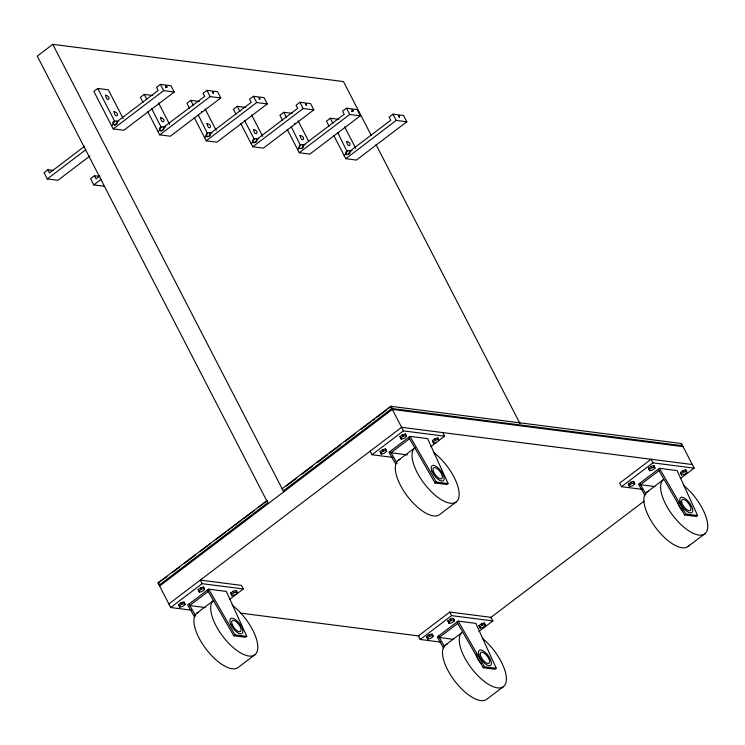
<?xml version="1.0" encoding="UTF-8"?>
<svg xmlns="http://www.w3.org/2000/svg" width="745" height="745" viewBox="0 0 745 745"><rect width="100%" height="100%" fill="white"/><g stroke="black" fill="none" stroke-linecap="round" stroke-linejoin="round"><path stroke-width="1.12" d="M166.629 86.448L165.651 87.184M165.641 87.379L166.843 86.858L165.632 87.5M212.735 92.352L213.349 92.818M305.971 104.682L306.018 104.17L306.13 104.831M352.273 110.223L352.888 110.819L351.919 111.554M352.888 110.819L351.929 111.424M299.453 147.156L299.872 146.048M160.054 128.727L161.19 127.237L151.663 108.77M206.84 134.137L206.849 136.577M253.086 140.647L254.222 139.147L244.686 120.681M114.749 124.871C123.195 118.576 107.597 120.867 114.683 124.983M117.421 121.37L158.145 90.452L156.534 87.333L160.417 84.39L171.024 85.749L174.256 91.998L123.828 130.263L113.221 128.904L93.861 91.402L97.735 88.45L114.674 121.277L113.398 123.335L113.817 124.666L115.214 124.927L116.76 123.968L117.561 122.348L116.965 121.305M161.265 130.822C169.711 124.583 154.122 126.771 161.199 130.943M207.24 133.132C202.593 137.192 211.878 138.235 210.453 133.281L208.851 132.545L207.24 133.132L198.179 114.73M207.231 133.625L207.706 133.187M253.756 139.092C249.109 143.142 258.394 144.185 256.969 139.241L255.367 138.505L254.222 139.147M300.272 145.042C295.625 149.102 304.901 150.145 303.476 145.191L301.883 144.465L300.272 145.042L291.202 126.641M300.263 145.536L300.738 145.107M346.788 151.002C342.141 155.062 351.417 156.105 349.992 151.151L348.39 150.416L346.788 151.002L337.718 132.601M347.245 151.058L345.969 153.116L346.779 154.681L348.874 153.694L349.535 151.095M202.044 111.368L201.513 111.601M295.076 123.288L294.545 123.512M371.215 135.32L343.482 81.578L52.765 44.346L37.25 56.117L268.219 503.62M152.744 95.5L144.251 94.41L140.367 97.353L142.984 102.41M53.24 170.437L47.931 169.758L44.057 172.7L47.28 178.958L57.896 180.309L89.977 155.956M84.716 146.188L49.543 172.887L47.931 169.758M111.601 125.784L113.082 124.247M165.614 87.696L166.843 86.858M47.28 178.958L85.787 149.726M113.221 128.904L163.639 90.639L174.256 91.998M199.26 101.46L190.767 100.37L186.883 103.313L189.5 108.37M99.756 176.397L94.447 175.718L90.564 178.66L93.796 184.909L104.412 186.269M147.678 111.517L159.728 134.864L170.344 136.223L220.771 97.958L217.54 91.7L206.924 90.341L203.05 93.283L204.661 96.412L163.472 127.265M99.765 176.034L96.058 178.837L94.447 175.718M158.117 131.744L159.914 129.816M93.796 184.909L101.124 179.34M159.728 134.864L210.155 96.599L220.771 97.958M245.776 107.41L237.283 106.33L233.399 109.273L236.007 114.33M194.194 117.468L206.244 140.824L216.86 142.183L267.287 103.909L264.056 97.66L253.44 96.301L249.566 99.243L251.177 102.372L210.453 133.281M204.633 137.695L206.114 136.167M206.244 140.824L256.671 102.549L267.287 103.909M292.282 113.37L283.789 112.281L279.915 115.224L282.523 120.28M240.71 123.428L252.76 146.784L263.376 148.143L313.794 109.869L310.572 103.62L299.956 102.261L296.082 105.203L297.693 108.323L256.969 139.241M251.149 143.655L252.946 141.727M252.76 146.784L303.187 108.509L313.794 109.869M338.798 119.33L330.305 118.241L326.431 121.184L329.039 126.24M287.225 129.388L299.276 152.734L309.892 154.094L360.31 115.829L357.088 109.571L346.472 108.211L342.588 111.154L344.209 114.283L303.476 145.191M297.665 149.615L299.462 147.687M299.276 152.734L349.694 114.469L360.31 115.829M333.732 135.339L345.792 158.694L356.408 160.054L406.826 121.78L403.604 115.531L392.988 114.171L389.104 117.114L390.725 120.243L349.992 151.151M344.171 155.565L345.652 154.038M345.792 158.694L396.21 120.42L406.826 121.78M191.307 610.164L170.707 607.529L158.005 582.916L267.185 500.565L258.906 506.851M680.278 478.644L694.144 468.13L681.442 443.517L390.725 406.286L282.122 488.711L282.7 488.785M158.005 582.916L166.871 576.704M172.393 572.514L179.75 566.926M184.35 563.434L195.395 555.044M199.995 551.551L210.127 543.869M215.65 539.678L225.772 531.995M227.607 530.598L229.451 529.201M231.295 527.805L241.417 520.122M243.261 518.725L254.306 510.344M286.387 485.991L296.51 478.309M302.032 474.118L312.155 466.435M317.677 462.245L327.8 454.562M329.644 453.156L340.688 444.774M345.289 441.282L355.412 433.599M360.934 429.409L371.057 421.726M372.9 420.329L374.735 418.932M376.579 417.535L386.702 409.852M388.545 408.456L390.436 407.012M267.762 502.726L159.16 585.151L159.737 585.225L158.583 582.99M283.277 490.946L391.879 408.521L682.597 445.752M159.616 586.045L392.345 409.415L683.053 446.646M168.854 603.944L401.583 427.313L692.291 464.545M170.707 607.529L202.128 583.68L243.336 588.96L241.492 585.384L200.275 580.104L202.128 583.68M370.163 451.163L372.006 454.739L403.427 430.899L444.635 436.17L442.791 432.594M178.642 604.633L181.109 602.761L183.941 602.034L184.667 603.459L185.039 604.595L182.572 606.467L179.75 607.194L178.642 604.633L179.75 607.194M198.198 589.64L200.666 587.768L203.497 587.041L204.223 588.457L204.596 589.602L202.128 591.474L199.297 592.2L198.198 589.64L199.297 592.2M380.192 451.517L382.651 449.645L385.482 448.918L386.217 450.334L386.581 451.479L384.122 453.342L381.291 454.078L380.192 451.517L381.291 454.078M400.084 436.561L402.551 434.698L405.373 433.963L406.109 435.387L406.481 436.523L404.013 438.395L401.183 439.122L400.084 436.561L401.183 439.122M198.934 591.064L201.401 589.193L204.223 588.457M380.919 452.932L383.386 451.07L386.217 450.334M179.377 606.058L181.845 604.186L184.667 603.459M400.819 437.986L403.278 436.114L406.109 435.387M195.814 616.05L188.951 604.13L189.677 605.545L208.162 591.521L207.427 590.096L233.762 635.783L245.533 637.292L246.772 636.36L226.322 591.428L208.665 589.165L187.712 605.061L194.585 616.981M397.122 463.26L390.25 451.34L390.985 452.764L409.471 438.731L408.735 437.315L435.061 483.002L446.842 484.511L448.071 483.57L427.63 438.637L409.964 436.374L389.02 452.28L395.884 464.191M196.913 613.154L213.666 600.442A34.093 14.369 52.8 0 0 227.02 641.436A34.093 14.369 52.8 0 0 257.668 649.351A34.093 14.369 52.8 0 0 232.17 605.219M398.268 460.326L415.021 447.615A34.093 14.369 52.8 0 0 428.375 488.608A34.093 14.369 52.8 0 0 459.022 496.524A34.093 14.369 52.8 0 0 433.525 452.392M230.838 593.095L233.297 591.223L236.128 590.496L236.863 591.912L237.227 593.057L234.768 594.92L231.937 595.655L230.838 593.095L231.937 595.655M436.402 442.362L433.571 443.089L432.463 440.528L434.931 438.665L437.762 437.93L438.861 440.491L437.762 437.93M231.574 594.51L234.032 592.648L236.863 591.912M433.571 443.089L433.199 441.953L435.667 440.081L438.498 439.354M229.469 599.483L243.336 588.96M430.778 446.693L444.635 436.17M233.762 635.783L234.992 634.852L246.772 636.36M435.061 483.002L436.3 482.071L448.071 483.57M254.809 654.818L238.055 667.529A34.093 14.369 52.8 0 1 204.642 647.135A34.093 14.369 52.8 0 1 198.589 612.269M456.163 502L439.41 514.711A34.093 14.369 52.8 0 1 406.006 494.307A34.093 14.369 52.8 0 1 399.953 459.442M478.979 631.434L492.836 620.911L490.992 617.335L449.784 612.055L418.364 635.904L420.208 639.48L440.817 642.125M420.208 639.48L451.628 615.631L492.836 620.911M652.927 462.85L651.083 459.274L619.663 483.114L621.516 486.699L652.927 462.85L694.144 468.13M426.717 636.584L429.185 634.712L432.016 633.986L432.743 635.401L433.115 636.547L430.647 638.418L427.816 639.145L426.717 636.584L427.816 639.145M648.569 468.205L651.028 466.333L653.859 465.606L654.594 467.031L654.957 468.167L652.499 470.039L649.668 470.765L648.569 468.205L649.668 470.765M447.996 620.902L450.464 619.039L453.295 618.303L454.031 619.728L454.394 620.864L451.936 622.736L449.105 623.463L447.996 620.902L449.105 623.463M628.352 484.026L630.81 482.155L633.641 481.419L634.377 482.844L634.74 483.98L632.282 485.852L629.451 486.578L628.352 484.026L629.451 486.578M427.453 638.009L429.912 636.137L432.743 635.401M649.295 469.629L651.763 467.758L654.594 467.031M448.732 622.326L451.2 620.455L454.031 619.728M629.087 485.442L631.546 483.57L634.377 482.844M444.746 647.005L438.451 636.081L439.187 637.506L457.672 623.472L456.936 622.056L483.263 667.743L495.043 669.252L496.272 668.312L475.832 623.379L458.166 621.116L437.222 637.012L443.517 647.945M646.055 494.224L639.75 483.291L640.486 484.716L658.971 470.691L658.235 469.266L684.571 514.953L696.342 516.462L697.571 515.531L677.13 470.598L659.465 468.335L638.521 484.231L644.816 495.155M445.417 645.058L462.161 632.347A34.093 14.369 52.8 0 0 475.217 672.837A34.093 14.369 52.8 0 0 506.116 681.954A34.093 14.369 52.8 0 0 482.332 638.288M646.772 492.231L663.525 479.519A34.093 14.369 52.8 0 0 676.572 520.01A34.093 14.369 52.8 0 0 707.48 529.127A34.093 14.369 52.8 0 0 683.696 485.47M680.539 472.479L683.007 470.617L685.838 469.881L686.564 471.306L686.937 472.442L684.469 474.314L681.647 475.04L680.539 472.479L681.647 475.04M478.998 625.604L481.466 623.733L484.287 623.006L485.023 624.422L485.395 625.558L482.928 627.43L480.097 628.165L478.998 625.604L480.097 628.165M490.173 617.959L644.08 501.143M681.275 473.904L683.742 472.032L686.564 471.306M479.733 627.02L482.192 625.157L485.023 624.422M483.263 667.743L484.501 666.803L496.272 668.312M684.571 514.953L685.8 514.022L697.571 515.531M503.48 686.592L486.727 699.304A34.093 14.369 52.8 0 1 453.379 679.179A34.093 14.369 52.8 0 1 447.075 644.136M688.082 546.476L704.835 533.765M118.148 121.081L118.716 120.913M164.654 127.032L165.753 126.892M211.17 132.992L212.018 132.815M257.686 138.952L258.785 138.803M304.202 144.903L305.04 144.735M350.718 150.863L352.05 150.797M207.25 136.838L209.336 135.823L209.988 133.225M253.766 142.798L256.233 141.271L256.504 139.175M300.282 148.758L302.358 147.733L303.019 145.135M166.927 87.407L166.023 85.861L166.647 87.277M259.958 99.327L259.046 97.772L259.679 99.187M306.474 105.278L305.562 103.732L306.186 105.147M352.99 111.238L352.003 109.748L352.702 111.107M399.506 117.198L398.594 115.643L399.218 117.058M97.735 88.45L108.351 89.81L123.176 118.529M159.598 130.207L160.724 130.85L162.801 130.356L163.937 128.857L163.937 127.32M252.629 142.118L253.747 142.77M299.136 148.078L299.872 148.497M390.985 452.764L407.543 454.878M640.486 484.716L654.836 486.55M372.006 454.739L392.615 457.383M621.516 486.699L642.115 489.335M189.677 605.545L205.136 607.529M439.187 637.506L453.537 639.34M240.384 613.107L419.193 636.007M213.163 93.237L212.53 91.812L213.657 93.181M305.999 104.365L306.148 104.514M659.465 468.335L685.8 514.022M409.964 436.374L436.3 482.071M458.166 621.116L484.501 666.803M208.665 589.165L234.992 634.852M680.856 443.443L682.01 445.678M683.007 470.617L683.742 472.032M654.957 468.167L653.859 465.606M651.028 466.333L651.763 467.758M634.74 483.98L633.641 481.419M630.81 482.155L631.546 483.57M392.988 114.171L396.21 120.42M376.02 144.614L520.047 423.663M346.472 108.211L349.694 114.469M344.628 126.78L355.747 148.32M330.305 118.241L332.959 123.372M299.956 102.261L303.187 108.509M298.112 120.82L308.7 141.336M283.789 112.281L286.443 117.412M434.931 438.665L435.667 440.081M432.463 440.528L433.199 441.953M253.44 96.301L256.671 102.549M251.596 114.86L262.715 136.4M237.283 106.33L239.927 111.452M391.302 406.36L392.457 408.595M406.481 436.523L405.373 433.963M390.725 406.286L403.427 430.899M402.551 434.698L403.278 436.114M485.395 625.558L484.287 623.006M206.924 90.341L210.155 96.599M481.466 623.733L482.192 625.157M386.581 451.479L385.482 448.918M382.651 449.645L383.386 451.07M205.089 108.91L216.199 130.45M190.767 100.37L193.411 105.501M454.394 620.864L453.295 618.303M449.784 612.055L451.628 615.631M450.464 619.039L451.2 620.455M160.417 84.39L163.639 90.639M158.573 102.95L169.683 124.49M433.115 636.547L432.016 633.986M429.185 634.712L429.912 636.137M144.251 94.41L146.895 99.541M52.765 44.346L283.733 491.84M237.227 593.057L236.128 590.496M233.297 591.223L234.032 592.648M204.596 589.602L203.497 587.041M200.666 587.768L201.401 589.193M185.039 604.595L183.941 602.034M181.109 602.761L181.845 604.186M685.838 469.881L686.201 471.026M481.27 663.748A9.406 3.967 52.8 0 1 476.316 654.203M689.395 545.098A34.093 14.369 52.8 0 1 656.066 528.14A34.093 14.369 52.8 0 1 648.429 491.309M682.625 510.921A9.406 3.967 52.8 0 1 677.931 503.061M212.986 92.259L213.098 92.92L212.986 92.259M259.502 98.21L259.614 98.871L259.502 98.21M352.534 110.13L352.646 110.791L352.534 110.13M399.041 116.08L399.152 116.742L399.041 116.08M105.539 95.22C106.917 103.872 112.644 96.785 105.539 95.22M114.004 111.629C115.391 120.28 121.109 113.203 114.004 111.629M160.52 117.589C161.898 126.24 167.625 119.153 160.52 117.589M207.035 123.549C208.414 132.2 214.141 125.113 207.035 123.549M253.551 129.5C254.93 138.151 260.657 131.073 253.551 129.5M300.067 135.46C301.446 144.111 307.163 137.024 300.067 135.46M346.583 141.42C347.962 150.071 353.679 142.984 346.583 141.42M478.7 654.278A9.406 3.967 52.8 0 0 489.642 665.713A9.406 3.967 52.8 0 0 486.504 653.579A9.406 3.967 52.8 0 0 478.7 654.278M480.432 655.274A6.789 2.859 52.8 0 0 488.338 663.525A6.789 2.859 52.8 0 0 486.066 654.762A6.789 2.859 52.8 0 0 480.432 655.274M230.773 624.319A9.406 3.967 52.8 0 0 242.032 633.52A9.406 3.967 52.8 0 0 236.277 620.212A9.406 3.967 52.8 0 0 230.773 624.319M232.319 624.794A6.789 2.859 52.8 0 0 240.458 631.434A6.789 2.859 52.8 0 0 236.295 621.824A6.789 2.859 52.8 0 0 232.319 624.794M432.072 471.538A9.406 3.967 52.8 0 0 443.34 480.73A9.406 3.967 52.8 0 0 437.576 467.432A9.406 3.967 52.8 0 0 432.072 471.538M433.627 472.004A6.789 2.859 52.8 0 0 441.757 478.653A6.789 2.859 52.8 0 0 437.604 469.043A6.789 2.859 52.8 0 0 433.627 472.004M679.999 501.497A9.406 3.967 52.8 0 0 690.941 512.923A9.406 3.967 52.8 0 0 687.803 500.789A9.406 3.967 52.8 0 0 679.999 501.497M681.74 502.484A6.789 2.859 52.8 0 0 689.637 510.744A6.789 2.859 52.8 0 0 687.374 501.981A6.789 2.859 52.8 0 0 681.74 502.484"/></g></svg>
